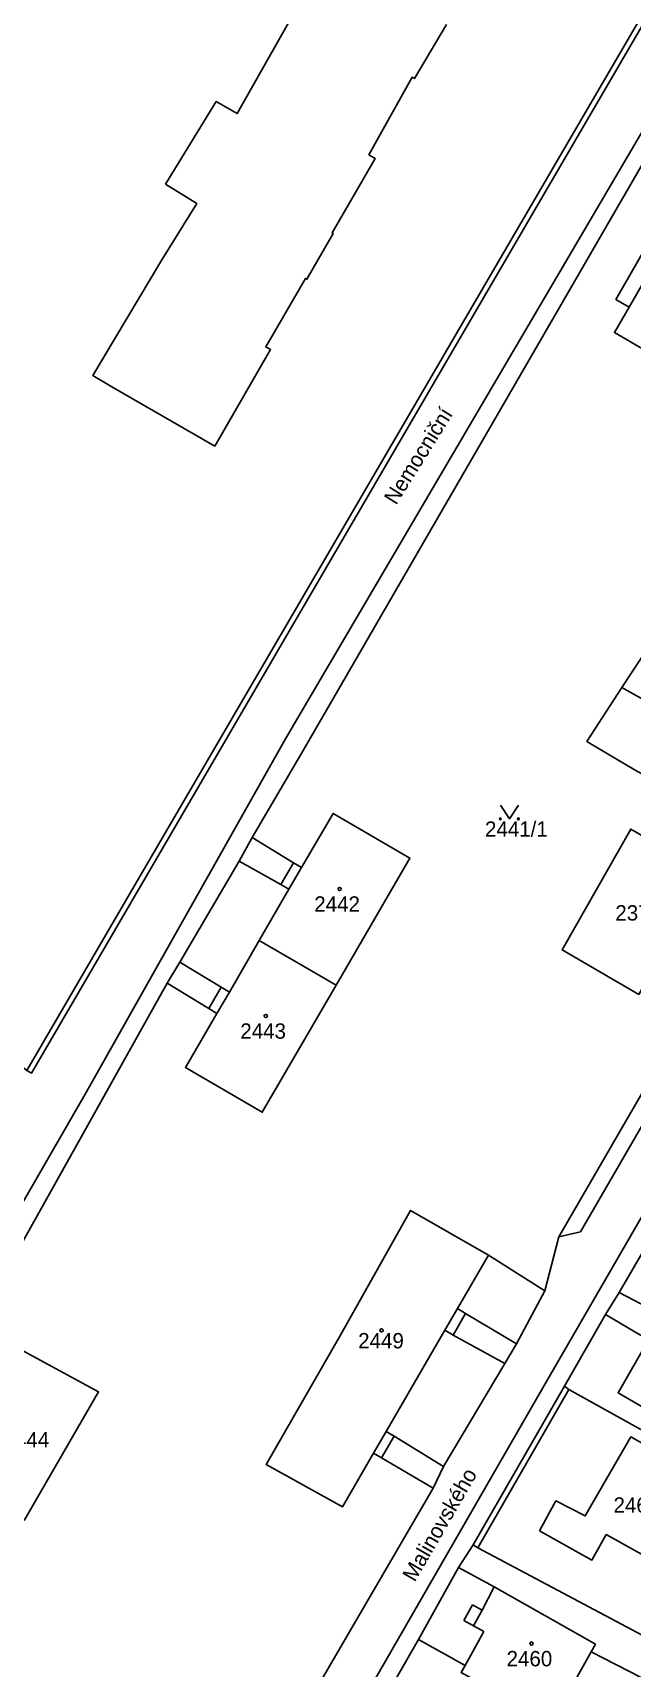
# Model space of a CAD drawing. Extents: x -784124 to -780570, y -980818 to -976926.
# Drawn here: x -782493.3 to -782427, y -978965.2 to -978784.2 of the extents above; entities that cross this region are included whole.
import ezdxf
from ezdxf.enums import TextEntityAlignment as Align

# ---------------------------------------------------------------- set-up
doc = ezdxf.new("R2010")
doc.units = 0
doc.header["$LTSCALE"] = 3.138375
doc.header["$MEASUREMENT"] = 0
for name, color, linetype in [('1008', 1, 'CONTINUOUS'), ('18', 1, 'CONTINUOUS'), ('21800', 1, 'CONTINUOUS'), ('21900', 1, 'CONTINUOUS'), ('314', 1, 'CONTINUOUS'), ('404', 1, 'CONTINUOUS')]:
    doc.layers.add(name, color=color, linetype=linetype)

# ---------------------------------------------------------------- blocks, each defined once
blk = doc.blocks.new('4_02$0')
at = {"layer": '404', "color": 255, "linetype": 'Continuous'}
blk.add_circle((-0.01, 0), 0.175, dxfattribs=at)
blk = doc.blocks.new('3_14$2')
at = {"layer": '314', "color": 255, "linetype": 'Continuous'}
blk.add_lwpolyline([(-1, 1.5), (0, 0), (1, 1.5)], dxfattribs=at)
for centre in [(-1, 0), (1, 0)]:
    blk.add_circle(centre, 0.1, dxfattribs=at)

msp = doc.modelspace()

# ---------------------------------------------------------------- linework, layer by layer
at = {"layer": '21800', "color": 255, "linetype": 'Continuous'}
for p, q in [((-782483.04, -978880.2), (-782401.58, -978740.54)), ((-782465.35, -978862.32), (-782416.34, -978778.85)), ((-782427.31, -978814.54), (-782424.06, -978808.88)), ((-782487.54, -978901.63), (-782465.35, -978862.32)), ((-782469.06, -978873.22), (-782464.48, -978876.03)), ((-782465.88, -978878.44), (-782470.5, -978875.85)), ((-782464.97, -978878.97), (-782463.57, -978876.56)), ((-782494.01, -978899.01), (-782483.04, -978880.2)), ((-782413.25, -978883.23), (-782432.7, -978916.89)), ((-782472.49, -978889.81), (-782477.04, -978887.03)), ((-782478.45, -978889.35), (-782473.86, -978892.17)), ((-782471.57, -978890.34), (-782472.95, -978892.7)), ((-782534.68, -978983.41), (-782487.54, -978901.63)), ((-782424.97, -978913.58), (-782436.32, -978933.18)), ((-782432.7, -978916.89), (-782435.11, -978917.44)), ((-782442.89, -978919.47), (-782436.63, -978923.4)), ((-782447.71, -978927.78), (-782446.31, -978925.38)), ((-782445.42, -978925.91), (-782439.79, -978929.26)), ((-782446.81, -978928.31), (-782441.07, -978931.45)), ((-782436.32, -978933.18), (-782491.98, -979029.89)), ((-782433.97, -978934.33), (-782444.05, -978951.84)), ((-782455.61, -978941.39), (-782454.22, -978938.99)), ((-782453.32, -978939.51), (-782447.85, -978942.85)), ((-782454.71, -978941.91), (-782448.99, -978945.25)), ((-782442.24, -978956.17), (-782446.22, -978954.05)), ((-782443.57, -978958.76), (-782442.24, -978956.17)), ((-782442.24, -978956.17), (-782431.03, -978962.5)), ((-782445.62, -978959.88), (-782444.67, -978958.16)), ((-782444.67, -978958.16), (-782443.57, -978958.76)), ((-782444.53, -978960.48), (-782445.62, -978959.88)), ((-782443.57, -978958.76), (-782444.53, -978960.48)), ((-782445.48, -978964.87), (-782443.39, -978961.12)), ((-782443.39, -978961.12), (-782444.53, -978960.48)), ((-782431.03, -978962.5), (-782431.51, -978963.37))]:
    msp.add_line(p, q, dxfattribs=at)
at = {"layer": '21900', "color": 3, "linetype": 'Continuous'}
for p, q in [((-782425.05, -978851.98), (-782428.11, -978856.65)), ((-782468.26, -978884.63), (-782459.75, -978889.58)), ((-782428.42, -978923.59), (-782423.08, -978914.41)), ((-782429.94, -978926.04), (-782428.42, -978923.59)), ((-782434.46, -978933.98), (-782429.94, -978926.04)), ((-782444.57, -978951.54), (-782434.46, -978933.98)), ((-782454.51, -978968.76), (-782450.64, -978962.01))]:
    msp.add_line(p, q, dxfattribs=at)
for points in [[(-782494.99, -978898.21), (-782494.01, -978899.01), (-782493.49, -978899.31), (-782401.06, -978740.84), (-782398.84, -978737.04), (-782384.98, -978713.27)], [(-782519.23, -978960.11), (-782512.09, -978949.09), (-782510.86, -978946.88), (-782504.25, -978935.38), (-782502.87, -978932.99), (-782478.45, -978889.35), (-782477.04, -978887.03), (-782470.5, -978875.85), (-782469.06, -978873.22), (-782463.4, -978863.59), (-782414.87, -978779.7), (-782408.97, -978783.09)], [(-782478.63, -978800.93), (-782473.03, -978791.79), (-782470.69, -978793.11), (-782464.05, -978781.37), (-782464.47, -978781.13)], [(-782447.54, -978783.24), (-782451.09, -978789.25), (-782451.35, -978789.1), (-782456.12, -978797.68), (-782455.43, -978798.07), (-782460.19, -978806.32), (-782460.07, -978806.39), (-782462.98, -978811.45), (-782463.15, -978811.35), (-782467.54, -978818.94), (-782467.01, -978819.24), (-782473.19, -978829.92), (-782484.57, -978823.34), (-782486.69, -978822.1), (-782479.03, -978809.29), (-782475.18, -978803.08), (-782478.63, -978800.93)], [(-782410.07, -978817.02), (-782424.06, -978808.88), (-782425.53, -978808.03), (-782428.78, -978813.69), (-782427.31, -978814.54), (-782428.94, -978817.36), (-782415, -978825.47)], [(-782428.11, -978856.65), (-782431.98, -978862.6), (-782426.65, -978865.78), (-782410.51, -978874.77)], [(-782419.93, -978855.21), (-782422.93, -978859.55), (-782428.11, -978856.65)], [(-782459.75, -978889.58), (-782451.58, -978875.51), (-782460.09, -978870.57), (-782463.57, -978876.56), (-782464.48, -978876.03), (-782465.88, -978878.44), (-782464.97, -978878.97), (-782468.26, -978884.63)], [(-782426.24, -978890.6), (-782418.68, -978877.18), (-782427.13, -978872.31), (-782434.73, -978885.68), (-782426.24, -978890.6)], [(-782410.51, -978874.77), (-782420.5, -978892.26), (-782435.11, -978917.44), (-782436.63, -978923.4), (-782439.79, -978929.26), (-782441.07, -978931.45), (-782447.85, -978942.85), (-782448.99, -978945.25), (-782471.72, -978984.2), (-782475.34, -978990.37), (-782476.63, -978992.56), (-782483.37, -979004.27), (-782484.56, -979006.42), (-782494.65, -979024.27), (-782496.62, -979026.05)], [(-782468.26, -978884.63), (-782471.57, -978890.34), (-782472.49, -978889.81), (-782473.86, -978892.17), (-782472.95, -978892.7), (-782476.43, -978898.69), (-782467.92, -978903.64), (-782459.75, -978889.58)], [(-782454.71, -978941.91), (-782453.32, -978939.51), (-782454.22, -978938.99), (-782447.71, -978927.78), (-782446.81, -978928.31), (-782445.42, -978925.91), (-782446.31, -978925.38), (-782442.89, -978919.47), (-782451.51, -978914.51), (-782459.36, -978928.51), (-782467.5, -978942.63), (-782459.04, -978947.31), (-782455.61, -978941.39), (-782454.71, -978941.91)], [(-782429.94, -978926.04), (-782425.85, -978928.43), (-782425.16, -978928.83), (-782428.53, -978934.69), (-782419.59, -978939.92), (-782411.32, -978925.78), (-782411.97, -978925.38), (-782420.25, -978920.3), (-782423.62, -978926.15), (-782424.31, -978925.75), (-782428.42, -978923.59)], [(-782494.29, -978948.82), (-782486.05, -978934.6), (-782494.61, -978929.95), (-782498.07, -978935.89), (-782498.98, -978935.37), (-782500.37, -978937.76), (-782499.46, -978938.29), (-782502.73, -978943.91)], [(-782415.66, -978944.52), (-782433.97, -978934.33), (-782434.46, -978933.98)], [(-782437.25, -978949.96), (-782435.44, -978946.66), (-782432.17, -978948.33), (-782427.13, -978939.58), (-782418.89, -978944.22), (-782418.28, -978946.46), (-782421.91, -978952.93), (-782424.37, -978953.44), (-782429.84, -978950.38), (-782431.43, -978953.22), (-782437.25, -978949.96)], [(-782450.64, -978962.01), (-782446.22, -978954.05), (-782444.57, -978951.54)], [(-782411.73, -978969.34), (-782417.03, -978966.22), (-782444.05, -978951.84), (-782444.57, -978951.54)], [(-782450.64, -978962.01), (-782445.48, -978964.87), (-782445.92, -978965.66), (-782440.14, -978968.88), (-782440.2, -978971.01), (-782439.37, -978971.47), (-782437.27, -978970.47), (-782435.89, -978971.24), (-782431.51, -978963.37), (-782419.09, -978969.73), (-782413.79, -978972.85)]]:
    msp.add_lwpolyline(points, dxfattribs=at)

# ---------------------------------------------------------------- block references
at = {"layer": '314', "color": 0, "linetype": 'ByBlock'}
msp.add_blockref('3_14$2', (-782440.57, -978871.17), dxfattribs=at)
at = {"layer": '404', "color": 0, "linetype": 'ByBlock'}
for p in [(-782459.35, -978878.93), (-782467.53, -978892.99), (-782454.71, -978927.79), (-782438.11, -978962.45)]:
    msp.add_blockref('4_02$0', p, dxfattribs=at)

# ---------------------------------------------------------------- texts
at = {"layer": '1008', "color": 255, "linetype": 'Continuous'}
msp.add_text('Nemocniční', height=1.7, rotation=58, dxfattribs=at).set_placement((-782452.68, -978836.8), align=Align.BOTTOM_LEFT)
msp.add_text('Malinovského', height=1.7, rotation=60, dxfattribs=at).set_placement((-782447.12, -978949.96), align=Align.BOTTOM_CENTER)
at = {"layer": '18', "color": 255, "linetype": 'Continuous'}
for s, p in [('2441/1', (-782443.27, -978873.67)), ('2442', (-782462.17, -978881.96)), ('2371', (-782428.84, -978882.94)), ('2443', (-782470.36, -978896.02)), ('2449', (-782457.31, -978930.29)), ('2444', (-782496.58, -978941.26)), ('2462/2', (-782429.04, -978948.48)), ('2460', (-782440.88, -978965.48))]:
    msp.add_text(s, height=1.7, dxfattribs=at).set_placement(p, align=Align.BOTTOM_LEFT)

doc.saveas('drawing.dxf')
